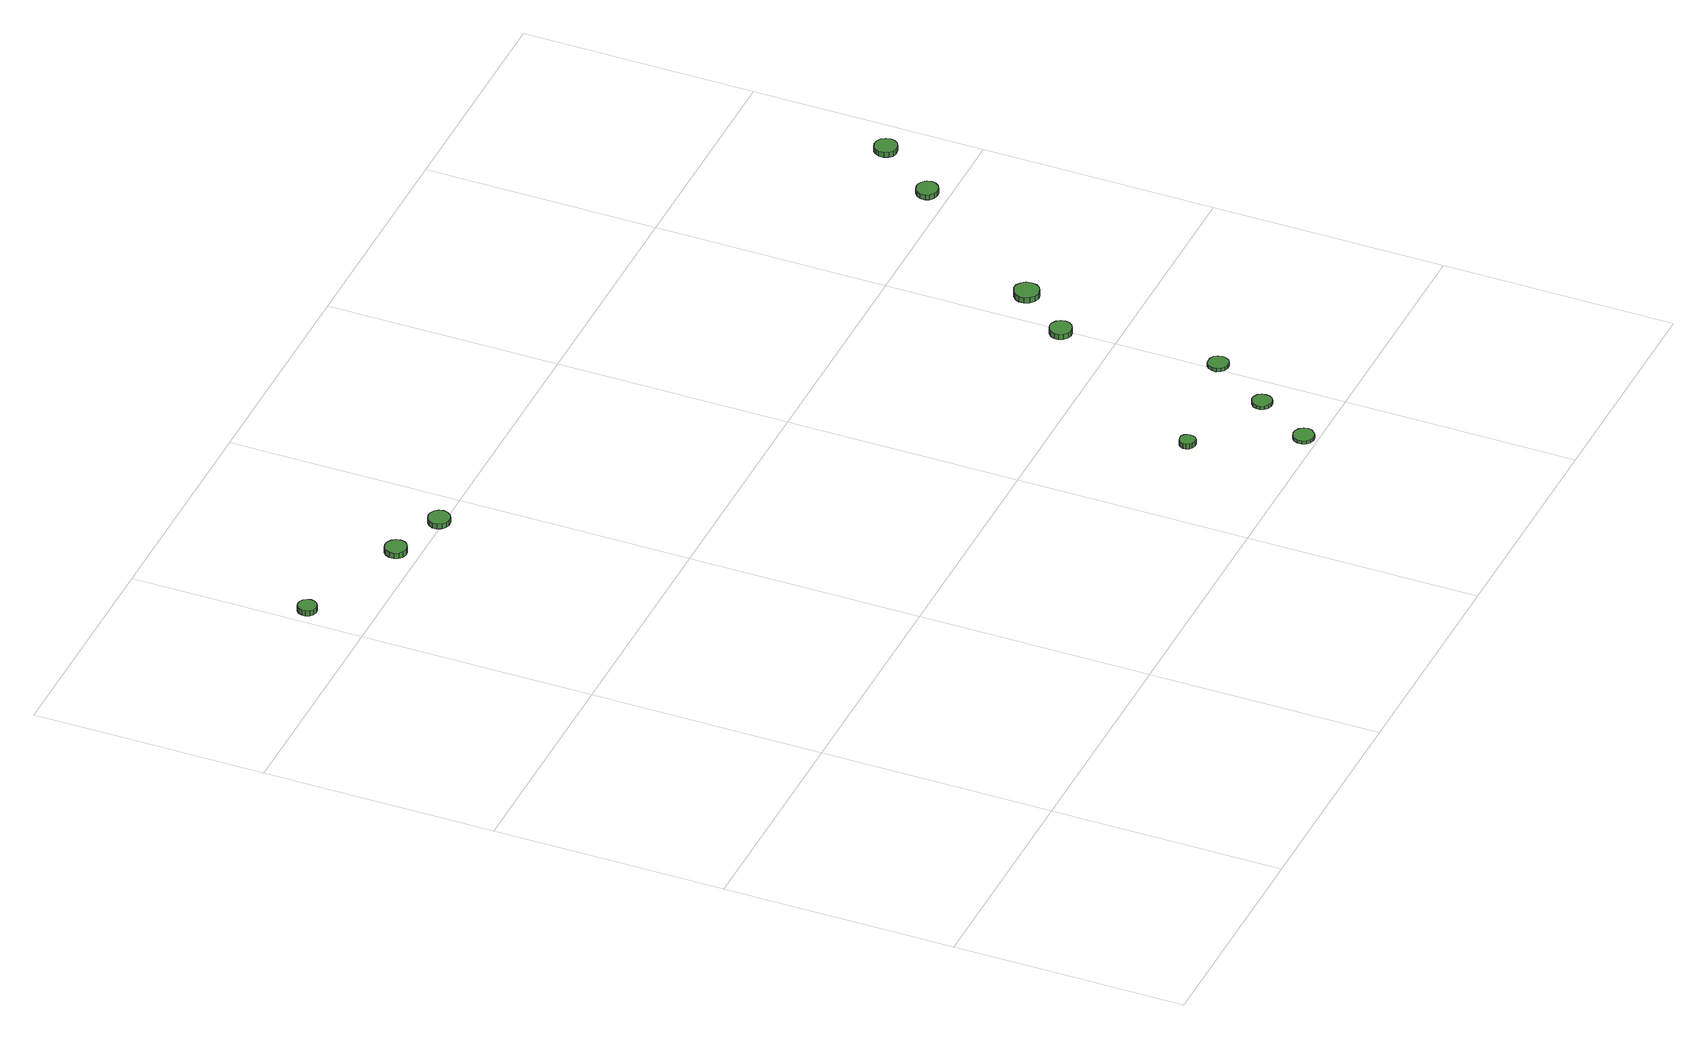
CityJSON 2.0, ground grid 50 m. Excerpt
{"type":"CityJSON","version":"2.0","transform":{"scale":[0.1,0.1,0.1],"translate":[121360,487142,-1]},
"CityObjects":{
"tree1":{"type":"SolitaryVegetationObject","attributes":{"function":"something"},"geometry":[{"type":"MultiSurface","lod":"1","boundaries":[[[0,1,2,3,4,5,6,7,8,9,10,11,12,13,14]],[[15,16,17,18,19,20,21,22,23,24,25,26,27,28,29]],[[0,29,28,1]],[[1,28,27,2]],[[2,27,26,3]],[[3,26,25,4]],[[4,25,24,5]],[[5,24,23,6]],[[6,23,22,7]],[[7,22,21,8]],[[8,21,20,9]],[[9,20,19,10]],[[10,19,18,11]],[[11,18,17,12]],[[12,17,16,13]],[[13,16,15,14]],[[14,15,29,0]]]}]},
"tree2":{"type":"SolitaryVegetationObject","attributes":{"function":"something"},"geometry":[{"type":"MultiSurface","lod":"1","boundaries":[[[30,31,32,33,34,35,36,37,38,39,40,41,42,43,44]],[[45,46,47,48,49,50,51,52,53,54,55,56,57,58,59]],[[30,59,58,31]],[[31,58,57,32]],[[32,57,56,33]],[[33,56,55,34]],[[34,55,54,35]],[[35,54,53,36]],[[36,53,52,37]],[[37,52,51,38]],[[38,51,50,39]],[[39,50,49,40]],[[40,49,48,41]],[[41,48,47,42]],[[42,47,46,43]],[[43,46,45,44]],[[44,45,59,30]]]}]},
"tree3":{"type":"SolitaryVegetationObject","attributes":{"function":"something"},"geometry":[{"type":"MultiSurface","lod":"1","boundaries":[[[60,61,62,63,64,65,66,67,68,69,70,71,72,73,74]],[[75,76,77,78,79,80,81,82,83,84,85,86,87,88,89]],[[60,89,88,61]],[[61,88,87,62]],[[62,87,86,63]],[[63,86,85,64]],[[64,85,84,65]],[[65,84,83,66]],[[66,83,82,67]],[[67,82,81,68]],[[68,81,80,69]],[[69,80,79,70]],[[70,79,78,71]],[[71,78,77,72]],[[72,77,76,73]],[[73,76,75,74]],[[74,75,89,60]]]}]},
"tree4":{"type":"SolitaryVegetationObject","attributes":{"function":"something"},"geometry":[{"type":"MultiSurface","lod":"1","boundaries":[[[90,91,92,93,94,95,96,97,98,99,100,101,102,103,104]],[[105,106,107,108,109,110,111,112,113,114,115,116,117,118,119]],[[90,119,118,91]],[[91,118,117,92]],[[92,117,116,93]],[[93,116,115,94]],[[94,115,114,95]],[[95,114,113,96]],[[96,113,112,97]],[[97,112,111,98]],[[98,111,110,99]],[[99,110,109,100]],[[100,109,108,101]],[[101,108,107,102]],[[102,107,106,103]],[[103,106,105,104]],[[104,105,119,90]]]}]},
"tree5":{"type":"SolitaryVegetationObject","attributes":{"function":"something"},"geometry":[{"type":"MultiSurface","lod":"1","boundaries":[[[120,121,122,123,124,125,126,127,128,129,130,131,132,133,134]],[[135,136,137,138,139,140,141,142,143,144,145,146,147,148,149]],[[120,149,148,121]],[[121,148,147,122]],[[122,147,146,123]],[[123,146,145,124]],[[124,145,144,125]],[[125,144,143,126]],[[126,143,142,127]],[[127,142,141,128]],[[128,141,140,129]],[[129,140,139,130]],[[130,139,138,131]],[[131,138,137,132]],[[132,137,136,133]],[[133,136,135,134]],[[134,135,149,120]]]}]},
"tree6":{"type":"SolitaryVegetationObject","attributes":{"function":"something"},"geometry":[{"type":"MultiSurface","lod":"1","boundaries":[[[150,151,152,153,154,155,156,157,158,159,160,161,162,163,164]],[[165,166,167,168,169,170,171,172,173,174,175,176,177,178,179]],[[150,179,178,151]],[[151,178,177,152]],[[152,177,176,153]],[[153,176,175,154]],[[154,175,174,155]],[[155,174,173,156]],[[156,173,172,157]],[[157,172,171,158]],[[158,171,170,159]],[[159,170,169,160]],[[160,169,168,161]],[[161,168,167,162]],[[162,167,166,163]],[[163,166,165,164]],[[164,165,179,150]]]}]},
"tree7":{"type":"SolitaryVegetationObject","attributes":{"function":"something"},"geometry":[{"type":"MultiSurface","lod":"1","boundaries":[[[180,181,182,183,184,185,186,187,188,189,190,191,192,193,194]],[[195,196,197,198,199,200,201,202,203,204,205,206,207,208,209]],[[180,209,208,181]],[[181,208,207,182]],[[182,207,206,183]],[[183,206,205,184]],[[184,205,204,185]],[[185,204,203,186]],[[186,203,202,187]],[[187,202,201,188]],[[188,201,200,189]],[[189,200,199,190]],[[190,199,198,191]],[[191,198,197,192]],[[192,197,196,193]],[[193,196,195,194]],[[194,195,209,180]]]}]},
"tree8":{"type":"SolitaryVegetationObject","attributes":{"function":"something"},"geometry":[{"type":"MultiSurface","lod":"1","boundaries":[[[210,211,212,213,214,215,216,217,218,219,220,221,222,223,224]],[[225,226,227,228,229,230,231,232,233,234,235,236,237,238,239]],[[210,239,238,211]],[[211,238,237,212]],[[212,237,236,213]],[[213,236,235,214]],[[214,235,234,215]],[[215,234,233,216]],[[216,233,232,217]],[[217,232,231,218]],[[218,231,230,219]],[[219,230,229,220]],[[220,229,228,221]],[[221,228,227,222]],[[222,227,226,223]],[[223,226,225,224]],[[224,225,239,210]]]}]},
"tree9":{"type":"SolitaryVegetationObject","attributes":{"function":"something"},"geometry":[{"type":"MultiSurface","lod":"1","boundaries":[[[240,241,242,243,244,245,246,247,248,249,250,251,252,253,254]],[[255,256,257,258,259,260,261,262,263,264,265,266,267,268,269]],[[240,269,268,241]],[[241,268,267,242]],[[242,267,266,243]],[[243,266,265,244]],[[244,265,264,245]],[[245,264,263,246]],[[246,263,262,247]],[[247,262,261,248]],[[248,261,260,249]],[[249,260,259,250]],[[250,259,258,251]],[[251,258,257,252]],[[252,257,256,253]],[[253,256,255,254]],[[254,255,269,240]]]}]},
"tree10":{"type":"SolitaryVegetationObject","attributes":{"function":"something"},"geometry":[{"type":"MultiSurface","lod":"1","boundaries":[[[270,271,272,273,274,275,276,277,278,279,280,281,282,283,284]],[[285,286,287,288,289,290,291,292,293,294,295,296,297,298,299]],[[270,299,298,271]],[[271,298,297,272]],[[272,297,296,273]],[[273,296,295,274]],[[274,295,294,275]],[[275,294,293,276]],[[276,293,292,277]],[[277,292,291,278]],[[278,291,290,279]],[[279,290,289,280]],[[280,289,288,281]],[[281,288,287,282]],[[282,287,286,283]],[[283,286,285,284]],[[284,285,299,270]]]}]},
"tree11":{"type":"SolitaryVegetationObject","attributes":{"function":"something"},"geometry":[{"type":"MultiSurface","lod":"1","boundaries":[[[300,301,302,303,304,305,306,307,308,309,310,311,312,313,314]],[[315,316,317,318,319,320,321,322,323,324,325,326,327,328,329]],[[300,329,328,301]],[[301,328,327,302]],[[302,327,326,303]],[[303,326,325,304]],[[304,325,324,305]],[[305,324,323,306]],[[306,323,322,307]],[[307,322,321,308]],[[308,321,320,309]],[[309,320,319,310]],[[310,319,318,311]],[[311,318,317,312]],[[312,317,316,313]],[[313,316,315,314]],[[314,315,329,300]]]}]}
},
"vertices":[
[48,1630,29],[46,1638,29],[41,1645,29],[34,1649,29],[26,1650,29],[18,1648,29],[12,1642,29],[9,1634,29],[9,1626,29],[12,1618,29],[18,1613,29],[26,1610,29],[34,1611,29],[41,1615,29],[46,1622,29],[46,1622,16],[41,1615,16],[34,1611,16],[26,1610,16],[18,1613,16],[12,1618,16],[9,1626,16],[9,1634,16],[12,1642,16],[18,1648,16],[26,1650,16],[34,1649,16],[41,1645,16],[46,1638,16],[48,1630,16],
[302,1544,30],[300,1553,30],[294,1561,30],[285,1566,30],[276,1567,30],[266,1564,30],[259,1558,30],[255,1549,30],[255,1539,30],[259,1530,30],[266,1524,30],[276,1521,30],[285,1522,30],[294,1527,30],[300,1534,30],[300,1534,17],[294,1527,17],[285,1522,17],[276,1521,17],[266,1524,17],[259,1530,17],[255,1539,17],[255,1549,17],[259,1558,17],[266,1564,17],[276,1567,17],[285,1566,17],[294,1561,17],[300,1553,17],[302,1544,17],
[427,1503,30],[425,1513,30],[419,1520,30],[410,1525,30],[401,1526,30],[391,1523,30],[384,1517,30],[380,1508,30],[380,1498,30],[384,1489,30],[391,1483,30],[401,1480,30],[410,1481,30],[419,1486,30],[425,1494,30],[425,1494,18],[419,1486,18],[410,1481,18],[401,1480,18],[391,1483,18],[384,1489,18],[380,1498,18],[380,1508,18],[384,1517,18],[391,1523,18],[401,1526,18],[410,1525,18],[419,1520,18],[425,1513,18],[427,1503,18],
[1263,236,18],[1262,242,18],[1258,248,18],[1252,252,18],[1245,252,18],[1238,250,18],[1233,245,18],[1230,239,18],[1230,232,18],[1233,226,18],[1238,221,18],[1245,219,18],[1252,219,18],[1258,223,18],[1262,229,18],[1262,229,6],[1258,223,6],[1252,219,6],[1245,219,6],[1238,221,6],[1233,226,6],[1230,232,6],[1230,239,6],[1233,245,6],[1238,250,6],[1245,252,6],[1252,252,6],[1258,248,6],[1262,242,6],[1263,236,6],
[1380,30,14],[1378,39,14],[1372,47,14],[1364,51,14],[1355,52,14],[1346,49,14],[1340,43,14],[1336,35,14],[1336,25,14],[1340,17,14],[1346,11,14],[1355,8,14],[1364,9,14],[1372,14,14],[1378,21,14],[1378,21,6],[1372,14,6],[1364,9,6],[1355,8,6],[1346,11,6],[1340,17,6],[1336,25,6],[1336,35,6],[1340,43,6],[1346,49,6],[1355,52,6],[1364,51,6],[1372,47,6],[1378,39,6],[1380,30,6],
[1452,152,14],[1450,161,14],[1445,168,14],[1438,172,14],[1429,173,14],[1421,170,14],[1414,164,14],[1411,156,14],[1411,148,14],[1414,140,14],[1421,134,14],[1429,131,14],[1438,132,14],[1445,136,14],[1450,143,14],[1450,143,6],[1445,136,6],[1438,132,6],[1429,131,6],[1421,134,6],[1414,140,6],[1411,148,6],[1411,156,6],[1414,164,6],[1421,170,6],[1429,173,6],[1438,172,6],[1445,168,6],[1450,161,6],[1452,152,6],
[1537,283,14],[1535,292,14],[1530,299,14],[1522,303,14],[1513,304,14],[1504,302,14],[1498,296,14],[1494,287,14],[1494,278,14],[1498,270,14],[1504,264,14],[1513,261,14],[1522,262,14],[1530,266,14],[1535,274,14],[1535,274,6],[1530,266,6],[1522,262,6],[1513,261,6],[1504,264,6],[1498,270,6],[1494,278,6],[1494,287,6],[1498,296,6],[1504,302,6],[1513,304,6],[1522,303,6],[1530,299,6],[1535,292,6],[1537,283,6],
[1516,616,20],[1514,625,20],[1508,633,20],[1499,638,20],[1490,639,20],[1481,636,20],[1473,629,20],[1469,620,20],[1469,611,20],[1473,602,20],[1481,595,20],[1490,592,20],[1499,593,20],[1508,598,20],[1514,606,20],[1514,606,7],[1508,598,7],[1499,593,7],[1490,592,7],[1481,595,7],[1473,602,7],[1469,611,7],[1469,620,7],[1473,629,7],[1481,636,7],[1490,639,7],[1499,638,7],[1508,633,7],[1514,625,7],[1516,616,7],
[1602,725,25],[1600,736,25],[1593,745,25],[1584,751,25],[1573,752,25],[1562,748,25],[1554,741,25],[1549,731,25],[1549,720,25],[1554,709,25],[1562,702,25],[1573,698,25],[1584,700,25],[1593,705,25],[1600,714,25],[1600,714,12],[1593,705,12],[1584,700,12],[1573,698,12],[1562,702,12],[1554,709,12],[1549,720,12],[1549,731,12],[1554,741,12],[1562,748,12],[1573,752,12],[1584,751,12],[1593,745,12],[1600,736,12],[1602,725,12],
[1843,1045,21],[1841,1055,21],[1835,1062,21],[1827,1067,21],[1817,1068,21],[1808,1065,21],[1800,1059,21],[1796,1050,21],[1796,1040,21],[1800,1031,21],[1808,1025,21],[1817,1022,21],[1827,1023,21],[1835,1028,21],[1841,1036,21],[1841,1036,9],[1835,1028,9],[1827,1023,9],[1817,1022,9],[1808,1025,9],[1800,1031,9],[1796,1040,9],[1796,1050,9],[1800,1059,9],[1808,1065,9],[1817,1068,9],[1827,1067,9],[1835,1062,9],[1841,1055,9],[1843,1045,9],
[1947,1179,18],[1945,1189,18],[1939,1197,18],[1930,1202,18],[1920,1203,18],[1910,1200,18],[1903,1193,18],[1899,1184,18],[1899,1174,18],[1903,1165,18],[1910,1158,18],[1920,1155,18],[1930,1156,18],[1939,1161,18],[1945,1169,18],[1945,1169,6],[1939,1161,6],[1930,1156,6],[1920,1155,6],[1910,1158,6],[1903,1165,6],[1899,1174,6],[1899,1184,6],[1903,1193,6],[1910,1200,6],[1920,1203,6],[1930,1202,6],[1939,1197,6],[1945,1189,6],[1947,1179,6]
]}
